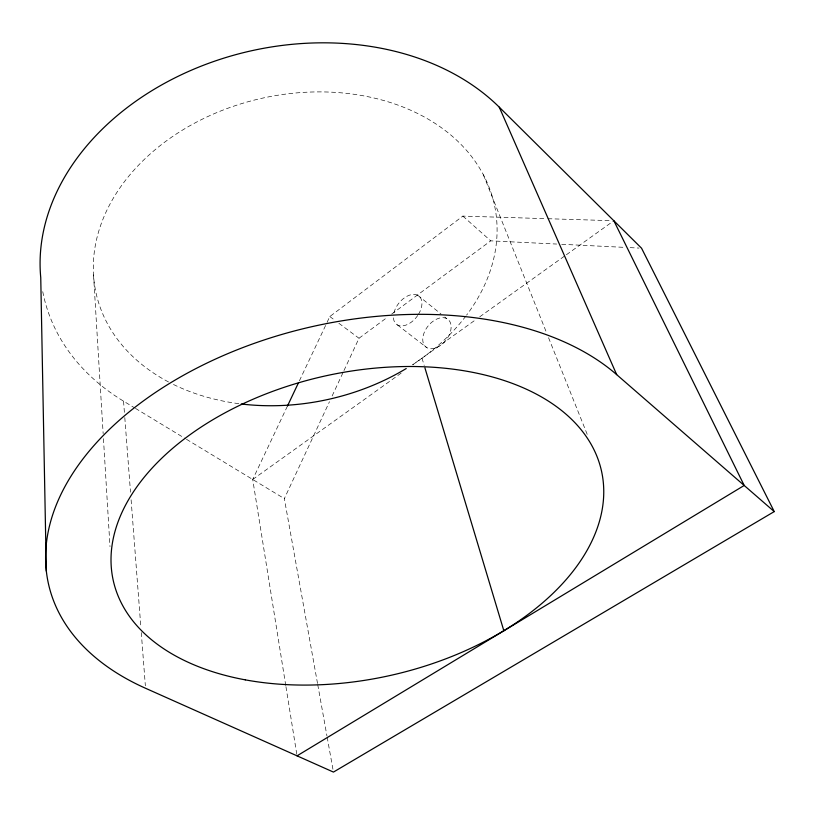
<?xml version="1.0" encoding="UTF-8"?>
<svg xmlns="http://www.w3.org/2000/svg" width="815" height="815" viewBox="0 0 815 815"><rect width="100%" height="100%" fill="white"/><g stroke="black" fill="none" stroke-linecap="round" stroke-linejoin="round"><path stroke-width="0.61" stroke-dasharray="4.08 3.06" d="M317.524 683.428L284.343 498.637L329.464 401.714M332.153 395.947L343.431 371.711M343.971 370.56L359.007 338.256L387.604 317.106M285.749 685.486L252.711 479.464L287.461 406.033M299.411 380.799L326.56 323.433M327.11 322.282L329.82 316.546L462.859 216.107L546.6 218.685M391.679 314.091L490.742 240.843L556.635 244.052M252.711 479.464L403.425 371.487M412.716 364.835L475.644 319.755M479.77 316.801L565.376 255.472M566.405 254.738L613.848 220.743M547.874 218.715L611.311 220.671M561.708 244.296L625.074 247.393M630.138 247.638L639.011 248.076M42.757 291.668A255.757 193.858 -12.6 0 0 123.534 401.153L134.383 407.734M135.473 408.386L185.402 438.664M186.492 439.316L284.343 498.637M329.82 316.546L334.853 320.285M338.877 323.28L359.007 338.256M397.425 324.93L426.907 347.71M417.718 295.254L440.956 313.938M444.827 317.055L446.773 318.614M462.859 216.107L490.742 240.843M483.387 174.797L546.661 332.999M548.556 337.716L587.279 434.527M422.007 358.172L424.207 365.477M317.748 684.682L326.937 735.874M327.161 737.117L332.999 769.584M285.953 686.75L297.037 755.841M123.534 401.153L124.41 412.533M124.797 417.596L130.512 492.219M131.103 499.809L140.893 627.55M141.28 632.613L145.355 685.741M93.521 274.889L103.148 433.6M103.454 438.684L109.994 546.6M168.501 381.95A204.005 154.178 -12.6 0 1 133.008 171.211A204.005 154.178 -12.6 0 1 408.753 109.383A204.005 154.178 -12.6 0 1 466.598 315.11M465.823 316.139A204.005 154.178 -12.6 0 1 412.696 364.509M238.775 403.67A204.005 154.178 -12.6 0 1 172.974 384.242M393.93 312.848A18.052 11.267 -51.5 0 1 414.499 294.398A18.052 11.267 -51.5 0 1 418.36 314.509M417.718 315.497A18.052 11.267 -51.5 0 1 402.09 325.908A18.052 11.267 -51.5 0 1 393.401 316.75M437.227 347.312A17.686 11.42 -51.4 0 0 449.085 320.489A17.686 11.42 -51.4 0 0 424.513 331.837A17.686 11.42 -51.4 0 0 437.227 347.312"/><path stroke-width="1.22" d="M287.461 406.033L298.321 383.091M297.037 755.841L744.197 485.465L613.848 220.743M774.25 511.586L333.447 772.08L145.549 688.268A314.121 193.277 -12.7 0 1 156.826 391.546A314.121 193.277 -12.7 0 1 616.68 374.635L774.25 511.586L641.548 248.198L499.249 107.152A255.757 193.858 -12.6 0 0 207.326 63.794A255.757 193.858 -12.6 0 0 40.75 277.671L46.312 571.142M499.249 107.152L616.68 374.635M424.931 367.911L503.853 630.79M406.227 368.543A204.005 154.178 -12.6 0 1 241.26 403.985M245.274 679.853A250.185 153.251 -12.7 0 0 603.446 483.978A250.185 153.251 -12.7 0 0 223.402 413.704A250.185 153.251 -12.7 0 0 245.274 679.853"/></g></svg>
